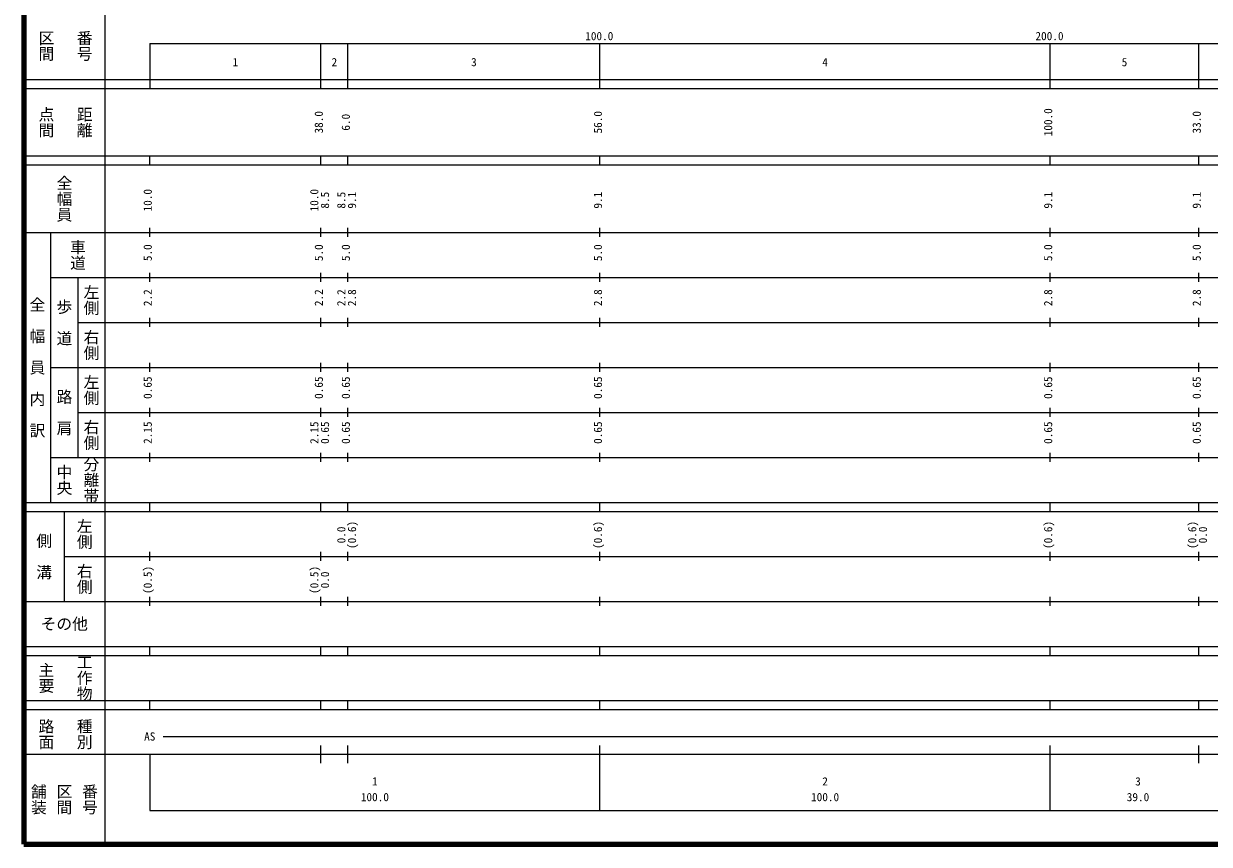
# Model space of a CAD drawing. Units: millimetres on the paper, enlarged 1000 times. Extents: x 40000 to 680000, y 20000 to 380000.
# Drawn here: x 40000 to 303337, y 20000 to 202409 of the extents above; entities that cross this region are included whole.
import ezdxf
from ezdxf.enums import TextEntityAlignment as Align

# ---------------------------------------------------------------- set-up
doc = ezdxf.new("R2010")
doc.units = ezdxf.units.MM
doc.header["$LTSCALE"] = 1000
doc.layers.add('M-TTL', color=2, linetype='Continuous', lineweight=140)
doc.layers.add('M-TTL-BAND', color=7, linetype='Continuous', lineweight=25)
doc.styles.add('@ＭＳ ゴシック', font='')
doc.styles.add('ＭＳ ゴシック', font='')
doc.styles.get('@ＭＳ ゴシック').set_extended_font_data('@MS Gothic')
doc.styles.get('ＭＳ ゴシック').set_extended_font_data('MS Gothic')

msp = doc.modelspace()

# ---------------------------------------------------------------- linework, layer by layer
at = {"layer": 'M-TTL'}
for p, q in [((40000, 380000), (40000, 20000)), ((40000, 20000), (680000, 20000))]:
    msp.add_line(p, q, dxfattribs=at)
at = {"layer": 'M-TTL-BAND'}
for p, q in [((58000, 370000), (58000, 20000)), ((68000, 198000), (579000, 198000)), ((68000, 198000), (68000, 188000)), ((106000, 188000), (106000, 198000)), ((112000, 188000), (112000, 198000)), ((168000, 188000), (168000, 198000)), ((268000, 188000), (268000, 198000)), ((301000, 188000), (301000, 198000)), ((40000, 190000), (579000, 190000)), ((40000, 188000), (579000, 188000)), ((40000, 173000), (579000, 173000)), ((68000, 171000), (68000, 173000)), ((106000, 171000), (106000, 173000)), ((112000, 171000), (112000, 173000)), ((168000, 171000), (168000, 173000)), ((268000, 171000), (268000, 173000)), ((301000, 171000), (301000, 173000)), ((40000, 171000), (579000, 171000)), ((40000, 156000), (579000, 156000)), ((46000, 96000), (46000, 156000)), ((68000, 155000), (68000, 157000)), ((106000, 155000), (106000, 157000)), ((112000, 155000), (112000, 157000)), ((168000, 155000), (168000, 157000)), ((268000, 155000), (268000, 157000)), ((301000, 155000), (301000, 157000)), ((46000, 146000), (579000, 146000)), ((52000, 146000), (52000, 106000)), ((68000, 145000), (68000, 147000)), ((106000, 145000), (106000, 147000)), ((112000, 145000), (112000, 147000)), ((168000, 145000), (168000, 147000)), ((268000, 145000), (268000, 147000)), ((301000, 145000), (301000, 147000)), ((68000, 135000), (68000, 137000)), ((106000, 135000), (106000, 137000)), ((112000, 135000), (112000, 137000)), ((168000, 135000), (168000, 137000)), ((268000, 135000), (268000, 137000)), ((301000, 135000), (301000, 137000)), ((52000, 136000), (579000, 136000)), ((68000, 125000), (68000, 127000)), ((106000, 125000), (106000, 127000)), ((112000, 125000), (112000, 127000)), ((168000, 125000), (168000, 127000)), ((268000, 125000), (268000, 127000)), ((301000, 125000), (301000, 127000)), ((46000, 126000), (579000, 126000)), ((52000, 116000), (579000, 116000)), ((68000, 115000), (68000, 117000)), ((106000, 115000), (106000, 117000)), ((112000, 115000), (112000, 117000)), ((168000, 115000), (168000, 117000)), ((268000, 115000), (268000, 117000)), ((301000, 115000), (301000, 117000)), ((46000, 106000), (579000, 106000)), ((68000, 105000), (68000, 107000)), ((106000, 105000), (106000, 107000)), ((112000, 105000), (112000, 107000)), ((168000, 105000), (168000, 107000)), ((268000, 105000), (268000, 107000)), ((301000, 105000), (301000, 107000)), ((40000, 96000), (579000, 96000)), ((68000, 94000), (68000, 96000)), ((106000, 94000), (106000, 96000)), ((112000, 94000), (112000, 96000)), ((168000, 94000), (168000, 96000)), ((268000, 94000), (268000, 96000)), ((301000, 94000), (301000, 96000)), ((40000, 94000), (579000, 94000)), ((49000, 94000), (49000, 74000)), ((68000, 83000), (68000, 85000)), ((106000, 83000), (106000, 85000)), ((112000, 83000), (112000, 85000)), ((168000, 83000), (168000, 85000)), ((268000, 83000), (268000, 85000)), ((301000, 83000), (301000, 85000)), ((49000, 84000), (579000, 84000)), ((40000, 74000), (579000, 74000)), ((68000, 73000), (68000, 75000)), ((106000, 73000), (106000, 75000)), ((112000, 73000), (112000, 75000)), ((168000, 73000), (168000, 75000)), ((268000, 73000), (268000, 75000)), ((301000, 73000), (301000, 75000)), ((40000, 64000), (579000, 64000)), ((68000, 62000), (68000, 64000)), ((106000, 62000), (106000, 64000)), ((112000, 62000), (112000, 64000)), ((168000, 62000), (168000, 64000)), ((268000, 62000), (268000, 64000)), ((301000, 62000), (301000, 64000)), ((40000, 62000), (579000, 62000)), ((40000, 52000), (579000, 52000)), ((68000, 50000), (68000, 52000)), ((106000, 50000), (106000, 52000)), ((112000, 50000), (112000, 52000)), ((168000, 50000), (168000, 52000)), ((268000, 50000), (268000, 52000)), ((301000, 50000), (301000, 52000)), ((40000, 50000), (579000, 50000)), ((71000, 44000), (530000, 44000)), ((40000, 40000), (579000, 40000)), ((68000, 40000), (68000, 27500)), ((106000, 38000), (106000, 42000)), ((112000, 38000), (112000, 42000)), ((168000, 27500), (168000, 42000)), ((268000, 27500), (268000, 42000)), ((301000, 38000), (301000, 42000)), ((68000, 27500), (579000, 27500))]:
    msp.add_line(p, q, dxfattribs=at)

# ---------------------------------------------------------------- texts
at = {"layer": 'M-TTL-BAND', "style": '@ＭＳ ゴシック'}
for s, p in [('区間', (45000, 197500)), ('番号', (53500, 197500)), ('点間', (45000, 180500)), ('距離', (53500, 180500)), ('全幅員', (49000, 163500)), ('車道', (52000, 151000)), ('左側', (55000, 141000)), ('全\u3000幅\u3000員\u3000内\u3000訳', (43000, 126000)), ('歩\u3000道', (49000, 136000)), ('右側', (55000, 131000)), ('左側', (55000, 121000)), ('路\u3000肩', (49000, 116000)), ('右側', (55000, 111000)), ('分離帯', (55000, 101000)), ('中央', (49000, 101000)), ('左側', (53500, 89000)), ('側\u3000溝', (44500, 84000)), ('右側', (53500, 79000)), ('工作物', (53500, 57000)), ('主要', (45000, 57000)), ('路面', (45000, 44500)), ('種別', (53500, 44500)), ('舗装', (43333, 30000)), ('区間', (49000, 30000)), ('番号', (54667, 30000))]:
    msp.add_text(s, height=2566, rotation=270, dxfattribs=at).set_placement(p, align=Align.MIDDLE_CENTER)
at = {"layer": 'M-TTL-BAND', "style": 'ＭＳ ゴシック'}
for s, p in [('100.0', (167844, 198195)), ('200.0', (267844, 198195)), ('1', (87000, 192405)), ('2', (109000, 192405)), ('3', (140000, 192405)), ('4', (218000, 192405)), ('5', (284500, 192405)), ('AS', (68000, 42500)), ('1', (118000, 32523)), ('2', (218000, 32523)), ('3', (287500, 32523)), ('100.0', (118000, 29033)), ('100.0', (218000, 29033)), ('39.0', (287500, 29033))]:
    msp.add_text(s, height=1833, dxfattribs=at).set_placement(p, align=Align.BOTTOM_CENTER)
for s, p in [('38.0', (107000, 180500)), ('6.0', (113000, 180500)), ('56.0', (169000, 180500)), ('100.0', (269000, 180500)), ('33.0', (302000, 180500)), ('10.0', (69000, 163174)), ('10.0', (106000, 163174)), ('8.5', (108370, 163174)), ('8.5', (112000, 163174)), ('9.1', (114370, 163174)), ('9.1', (169000, 163174)), ('9.1', (269000, 163174)), ('9.1', (302000, 163174)), ('5.0', (69000, 151500)), ('5.0', (107000, 151500)), ('5.0', (113000, 151500)), ('5.0', (169000, 151500)), ('5.0', (269000, 151500)), ('5.0', (302000, 151500)), ('2.2', (69000, 141500)), ('2.2', (107000, 141500)), ('2.2', (112000, 141500)), ('2.8', (114370, 141500)), ('2.8', (169000, 141500)), ('2.8', (269000, 141500)), ('2.8', (302000, 141500)), ('0.65', (69000, 121500)), ('0.65', (107000, 121500)), ('0.65', (113000, 121500)), ('0.65', (169000, 121500)), ('0.65', (269000, 121500)), ('0.65', (302000, 121500)), ('2.15', (69000, 111500)), ('2.15', (106000, 111500)), ('0.65', (108370, 111500)), ('0.65', (113000, 111500)), ('0.65', (169000, 111500)), ('0.65', (269000, 111500)), ('0.65', (302000, 111500)), ('0.0', (112000, 88764)), ('(0.6)', (114370, 88764)), ('(0.6)', (169000, 88764)), ('(0.6)', (269000, 88764)), ('(0.6)', (301000, 88764)), ('0.0', (303370, 88764)), ('(0.5)', (69000, 78764)), ('(0.5)', (106000, 78764)), ('0.0', (108370, 78764))]:
    msp.add_text(s, height=1833, rotation=90, dxfattribs=at).set_placement(p, align=Align.BOTTOM_CENTER)
msp.add_text('その他', height=2566, dxfattribs=at).set_placement((49000, 69000), align=Align.MIDDLE_CENTER)

doc.saveas('drawing.dxf')
